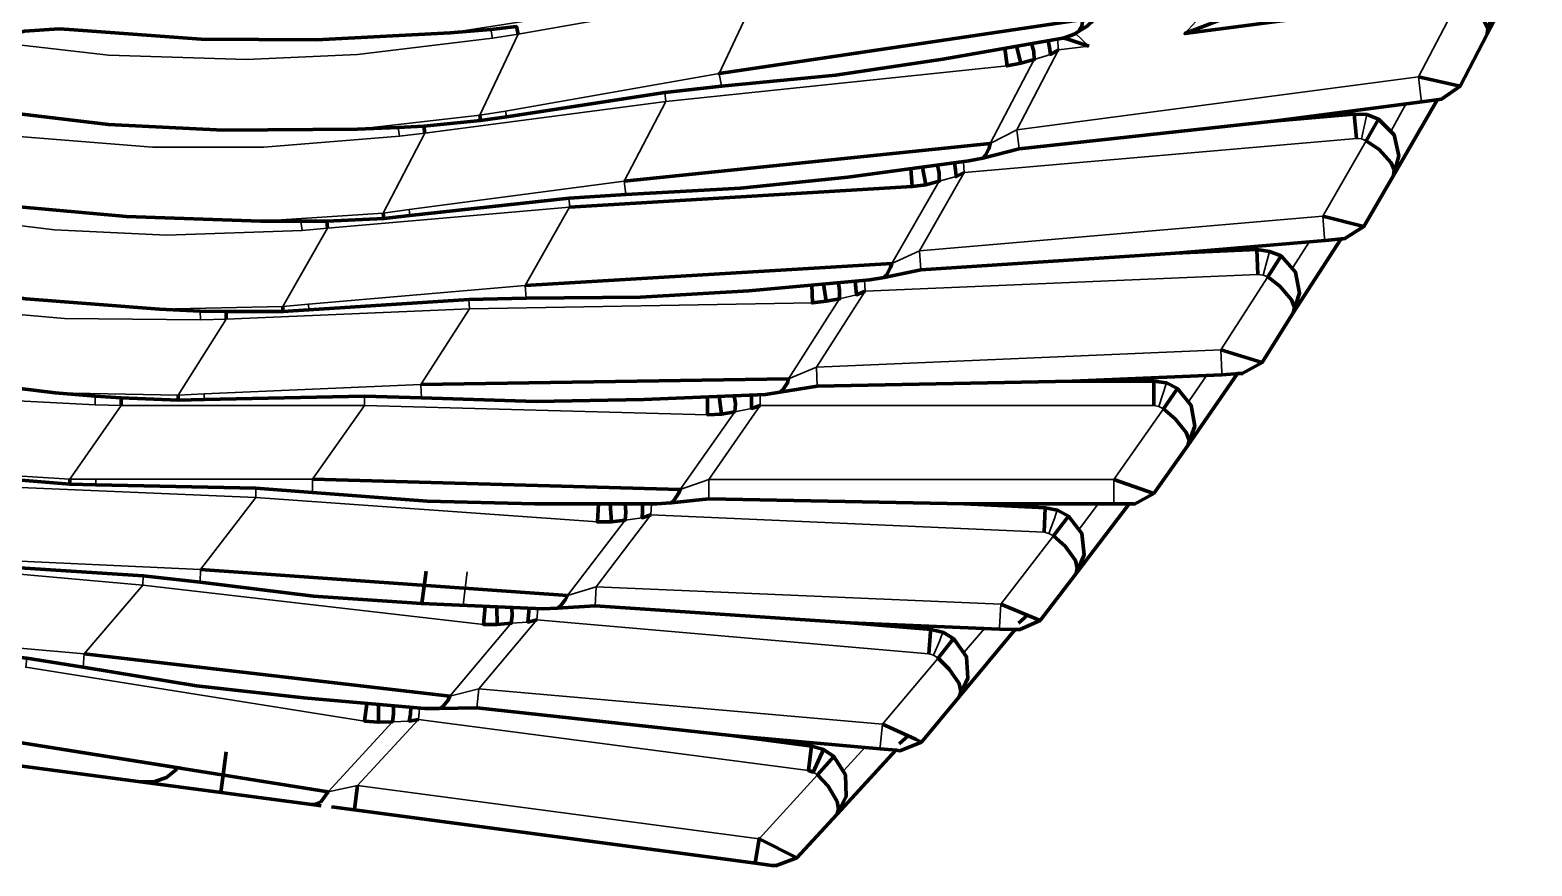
# Model space of a CAD drawing. Header units: millimetres. Extents: x 0 to 174, y 0 to 33.
# Drawn here: x 31.844 to 32.204, y 16.8214 to 17.0218 of the extents above; entities that cross this region are included whole.
import ezdxf

# ---------------------------------------------------------------- set-up
doc = ezdxf.new("R2010")
doc.units = ezdxf.units.MM
doc.layers.add('PDF_Geomertry', color=7, linetype='Continuous', true_color=0x405f80)

msp = doc.modelspace()

# ---------------------------------------------------------------- linework, layer by layer
at = {"layer": 'PDF_Geomertry', "lineweight": 70}
for points in [[(32.20306, 17.03944), (32.19333, 17.02084), (32.1868, 17.00833), (32.18236, 17.00528), (32.17764, 17.00458), (32.14208, 17), (32.16139, 17.00167), (32.16445, 17.00153), (32.16722, 17.00042), (32.16431, 16.99528), (32.16736, 16.9932), (32.17028, 16.99), (32.17097, 16.98833), (32.17083, 16.98695), (32.17209, 16.99167), (32.17097, 16.99667), (32.16722, 17.00042)], [(32.20403, 17.03972), (32.20347, 17.03958), (32.19931, 17.03889), (32.16403, 17.03264), (32.18333, 17.03514), (32.18625, 17.03514), (32.18917, 17.03417), (32.18639, 17.02889), (32.18959, 17.02695), (32.19264, 17.02389), (32.19347, 17.02222), (32.19333, 17.02084), (32.19444, 17.02569), (32.19305, 17.03056), (32.18917, 17.03417)], [(32.18333, 17.03514), (32.18403, 17.02931), (32.12083, 17.02097), (32.13417, 17.02611), (32.12875, 17.02972), (32.12625, 17.03195), (32.13055, 17.02945), (32.13514, 17.02819), (32.13472, 17.02778), (32.13417, 17.02611)], [(32.10264, 17.02778), (32.09736, 17.02278), (32.09542, 17.02153)], [(32.09167, 17.01986), (32.09375, 17.02056), (32.09458, 17.02097), (32.09542, 17.02153), (32.09611, 17.02278), (32.09639, 17.02431), (32.00917, 17.01139), (32.05486, 17.0182)], [(31.96097, 17.02084), (31.96056, 17.02264), (31.95444, 17.02195), (31.94472, 17.02111), (31.91264, 17.01945), (31.885, 17.01959), (31.85333, 17.02195), (31.85097, 17.02208), (31.84264, 17.02153), (31.83903, 17.0207), (31.83625, 17.02042)], [(31.95194, 17.00014), (31.95819, 17.00097), (31.99611, 17.00681), (32.00972, 17.00833), (32.03709, 17.01097), (32.06278, 17.01486), (32.09153, 17.01986), (32.09167, 17.01986), (32.09278, 17.01959), (32.09778, 17.01792)], [(32.08153, 17.01389), (32.0782, 17.0132), (32.07764, 17.0175)], [(32.08042, 17.01792), (32.08153, 17.01389), (32.08472, 17.01472), (32.08458, 17.01667), (32.08403, 17.01861)], [(32.09056, 17.01708), (32.08861, 17.01597), (32.08833, 17.01764), (32.08806, 17.01931)], [(32.1868, 17.00833), (32.17681, 17.01056)], [(31.93861, 16.99708), (31.93833, 16.99875), (31.93222, 16.99847), (31.9225, 16.99806), (31.89028, 16.99778), (31.86278, 16.99917), (31.83125, 17.00292), (31.82889, 17.00319), (31.82042, 17.00292), (31.81681, 17.00208), (31.81403, 17.00194)], [(32.10861, 16.90806), (32.11334, 16.9107), (32.12153, 16.92222), (32.13347, 16.93944), (32.13459, 16.93944), (32.13931, 16.94208), (32.14681, 16.95403), (32.1582, 16.97167), (32.15917, 16.97181), (32.16375, 16.97472), (32.17083, 16.98695), (32.18139, 17.00514)], [(31.93833, 16.99875), (31.95194, 17.00014), (31.95181, 17.00139)], [(32.14208, 17), (32.08111, 16.99334), (32.07236, 16.99111), (32.07306, 16.99181), (32.07389, 16.99347), (32.07417, 16.99458), (31.98639, 16.98556)], [(32.15292, 17.00139), (32.1525, 17.00083)], [(32.16195, 16.99583), (32.16139, 17.00167)], [(31.92875, 16.97667), (31.935, 16.97736), (31.9732, 16.98153), (31.98681, 16.98236), (32.01431, 16.98389), (32.04, 16.98653), (32.06903, 16.99042), (32.07236, 16.99111)], [(32.05875, 16.98472), (32.05542, 16.98431), (32.05514, 16.98861)], [(32.05792, 16.98889), (32.05875, 16.98472), (32.06194, 16.98556), (32.06194, 16.9875), (32.06153, 16.98944)], [(32.06792, 16.98764), (32.06597, 16.98667), (32.06583, 16.98833), (32.06556, 16.98986)], [(31.91528, 16.97431), (31.91514, 16.97597), (31.90889, 16.97597), (31.89931, 16.97597), (31.86708, 16.97708), (31.83958, 16.97958), (31.8082, 16.98472), (31.80597, 16.98514), (31.7975, 16.98528), (31.79389, 16.98459), (31.79111, 16.98459)], [(32.05542, 16.98431), (31.97333, 16.97931)], [(31.91514, 16.97597), (31.92875, 16.97667), (31.92861, 16.97792)], [(32.16375, 16.97472), (32.15389, 16.97722)], [(32.15917, 16.97181), (32.15445, 16.97139), (32.11861, 16.96833), (32.13805, 16.96917), (32.14111, 16.96875), (32.14389, 16.96764), (32.1407, 16.96264), (32.14361, 16.96042), (32.14639, 16.95709), (32.14708, 16.95528), (32.14681, 16.95403), (32.14834, 16.95875), (32.14736, 16.96375), (32.14389, 16.96764)], [(31.89097, 16.9525), (31.89097, 16.95431), (31.88472, 16.95445), (31.875, 16.95486), (31.84292, 16.95736), (31.81569, 16.96111), (31.78458, 16.96764), (31.78222, 16.96806), (31.77375, 16.96861), (31.77014, 16.9682), (31.76736, 16.96833)], [(32.11861, 16.96833), (32.0575, 16.96431), (32.04875, 16.9625), (32.04931, 16.96306), (32.05028, 16.96486), (32.05056, 16.96583), (31.96264, 16.96056)], [(32.12958, 16.96931), (32.12917, 16.96875)], [(32.13833, 16.96319), (32.13805, 16.96917)], [(31.90459, 16.95431), (31.91083, 16.95472), (31.94917, 16.95722), (31.96292, 16.9575), (31.99028, 16.95778), (32.01625, 16.95931), (32.04528, 16.96194), (32.04875, 16.9625)], [(32.03486, 16.95681), (32.03153, 16.95639), (32.03139, 16.9607)], [(32.03417, 16.96097), (32.03486, 16.95681), (32.03806, 16.95736), (32.03806, 16.95931), (32.03778, 16.96125)], [(32.04417, 16.95917), (32.04208, 16.95834), (32.04194, 16.96), (32.04181, 16.96153)], [(31.86583, 16.93181), (31.86583, 16.93361), (31.85959, 16.93403), (31.85, 16.93486), (31.81805, 16.93875), (31.79083, 16.94375), (31.76014, 16.95153), (31.75778, 16.95208), (31.74944, 16.95306), (31.7457, 16.95278), (31.74306, 16.95292)], [(31.89097, 16.95431), (31.90459, 16.95431), (31.90459, 16.95556)], [(32.13931, 16.94208), (32.12945, 16.94514)], [(32.09389, 16.93764), (32.03264, 16.93639), (32.02375, 16.935), (32.02444, 16.93556), (32.02556, 16.93722), (32.02583, 16.9382), (31.93764, 16.93681)], [(32.13459, 16.93944), (32.13389, 16.93944), (32.12972, 16.93917), (32.09389, 16.93764), (32.11334, 16.93764), (32.11639, 16.93722), (32.11903, 16.93584), (32.1157, 16.93097), (32.11847, 16.92861), (32.12111, 16.92528), (32.12181, 16.92347), (32.12153, 16.92222), (32.1232, 16.92681), (32.12236, 16.93181), (32.11903, 16.93584)], [(32.10486, 16.9382), (32.10444, 16.93764)], [(31.86583, 16.93361), (31.87945, 16.93306), (31.87945, 16.93431)], [(31.87945, 16.93306), (31.88569, 16.9332), (31.92417, 16.93403), (31.93778, 16.93361), (31.96528, 16.93278), (31.99111, 16.9332), (32.02028, 16.93444), (32.02375, 16.935)], [(32.00917, 16.93403), (32.00972, 16.92972), (32.01292, 16.93028), (32.01305, 16.93222), (32.01278, 16.93417)], [(32.01903, 16.93181), (32.01694, 16.93111), (32.01694, 16.93278), (32.01694, 16.93431)], [(32.11334, 16.93181), (32.11334, 16.93764)], [(32.00972, 16.92972), (32.00639, 16.92958), (32.00639, 16.93389)], [(31.83986, 16.91403), (31.85347, 16.91292), (31.85347, 16.91417)], [(31.85347, 16.91292), (31.85972, 16.91278), (31.89806, 16.91194), (31.91167, 16.91097), (31.93917, 16.90889), (31.965, 16.9082), (31.99417, 16.9082), (31.99764, 16.90847)], [(32.06792, 16.9082), (32.00667, 16.90945), (31.99764, 16.90847), (31.99834, 16.90903), (31.99944, 16.9107), (31.99986, 16.91167), (31.91167, 16.91417)], [(32.11334, 16.9107), (32.10375, 16.91403)], [(31.98333, 16.90389), (31.98, 16.90389), (31.98028, 16.9082)], [(31.98306, 16.9082), (31.98333, 16.90389), (31.98667, 16.90431), (31.98681, 16.90625), (31.98667, 16.9082)], [(31.99278, 16.90556), (31.9907, 16.90486), (31.99083, 16.90653), (31.99083, 16.9082)], [(32.06542, 16.87583), (32.06847, 16.87153), (32.06875, 16.86639), (32.06667, 16.86195), (32.06708, 16.86319), (32.06667, 16.86514), (32.06431, 16.86861), (32.06167, 16.87125), (32.06486, 16.87528), (32.06542, 16.87583), (32.06292, 16.87736), (32.06, 16.87806), (32.04055, 16.87972), (32.07639, 16.87819), (32.08028, 16.87806), (32.08125, 16.87806), (32.08611, 16.88028), (32.09472, 16.89153), (32.1075, 16.9082), (32.10861, 16.9082), (32.10792, 16.9082), (32.10375, 16.9082), (32.06792, 16.9082), (32.08736, 16.90722), (32.09028, 16.90667), (32.09292, 16.90528), (32.0893, 16.90056), (32.09209, 16.89806), (32.09458, 16.89459), (32.095, 16.89278), (32.09472, 16.89153), (32.09667, 16.89597), (32.09611, 16.90111), (32.09292, 16.90528)], [(32.07889, 16.9082), (32.07847, 16.90764)], [(32.08708, 16.90139), (32.08736, 16.90722)], [(31.65, 16.89292), (31.65417, 16.89083), (31.68486, 16.87736), (31.70958, 16.86875), (31.73861, 16.86083), (31.76972, 16.85486), (31.77597, 16.85403), (31.8275, 16.84722), (31.91153, 16.83611)], [(31.82653, 16.89389), (31.83278, 16.89347), (31.87111, 16.89097), (31.88472, 16.88944), (31.91195, 16.88611), (31.93778, 16.88431), (31.96695, 16.88306), (31.97042, 16.8832)], [(32.04055, 16.87972), (31.97944, 16.88375), (31.97042, 16.8832), (31.97111, 16.88375), (31.97236, 16.88528), (31.97278, 16.88625), (31.88486, 16.8925)], [(31.93889, 16.89208), (31.93792, 16.88431)], [(32.08611, 16.88028), (32.07667, 16.88417)], [(31.95597, 16.87931), (31.95264, 16.87931), (31.95306, 16.88361)], [(31.95583, 16.88347), (31.95597, 16.87931), (31.95931, 16.87958), (31.95958, 16.88139), (31.95945, 16.88333)], [(31.96542, 16.88042), (31.96333, 16.87986), (31.96347, 16.88153), (31.96361, 16.8832)], [(32.08097, 16.87958), (32.08306, 16.88153)], [(32.08014, 16.87806), (32.06667, 16.86195), (32.05764, 16.85111), (32.0525, 16.84903), (32.05167, 16.84917), (32.04778, 16.84944), (32.01208, 16.85264), (32.03139, 16.85014), (32.03417, 16.84931), (32.03667, 16.84764), (32.03278, 16.8432), (32.03528, 16.84056), (32.0375, 16.83681), (32.03778, 16.835), (32.03736, 16.83375), (32.03958, 16.83806), (32.03945, 16.8432), (32.03667, 16.84764)], [(32.05236, 16.87931), (32.05194, 16.87875)], [(32.05944, 16.87222), (32.05986, 16.87764), (32.06, 16.87806)], [(31.79889, 16.87611), (31.805, 16.87542), (31.84319, 16.87125), (31.85667, 16.86903), (31.88389, 16.86458), (31.90958, 16.86167), (31.93861, 16.85917), (31.94208, 16.85917)], [(32.01208, 16.85264), (31.95111, 16.85931), (31.94208, 16.85917), (31.94292, 16.85959), (31.94417, 16.86111), (31.94458, 16.86208), (31.85694, 16.87222)], [(31.9275, 16.85583), (31.92417, 16.85611), (31.92472, 16.86028)], [(31.9275, 16.86014), (31.9275, 16.85583), (31.93083, 16.85597), (31.93111, 16.85778), (31.93111, 16.85972)], [(31.93708, 16.85653), (31.93486, 16.85611), (31.93514, 16.85778), (31.93528, 16.85945)], [(32.05764, 16.85111), (32.05625, 16.8518), (32.04833, 16.85542)], [(31.91375, 16.83583), (31.91153, 16.83611), (31.91209, 16.83611), (31.91264, 16.83625), (31.91375, 16.83681), (31.91542, 16.83917), (31.82834, 16.85306), (31.88014, 16.84486)], [(32.0268, 16.85139), (32.02625, 16.85083)], [(32.05236, 16.85069), (32.05458, 16.85264)], [(31.88972, 16.83903), (31.89097, 16.84875)], [(32.05153, 16.84917), (32.03736, 16.83375), (32.02778, 16.82333), (32.02264, 16.82139)], [(32.03417, 16.84931), (32.03389, 16.84861), (32.03333, 16.84736), (32.03167, 16.84389), (32.03055, 16.84431), (32.03125, 16.84958), (32.03139, 16.85014)], [(31.87917, 16.84458), (31.87667, 16.84264), (31.87389, 16.84167), (31.87056, 16.84153)], [(31.92167, 16.83486), (31.92181, 16.83556), (31.9225, 16.84069)], [(32.02264, 16.82153), (32.02181, 16.82153), (32.01792, 16.82208), (31.92167, 16.83486), (31.91625, 16.83556)], [(32.01792, 16.82208), (32.01792, 16.8225), (32.01875, 16.82792), (32.02778, 16.82333)]]:
    msp.add_lwpolyline(points, dxfattribs=at)
at = {"layer": 'PDF_Geomertry', "lineweight": 35}
for points in [[(31.95444, 17.02195), (31.95486, 17.01986), (31.96097, 17.02084), (32.01833, 17.03097), (32.00917, 17.01139), (31.95792, 17.00236), (31.95819, 17.00097)], [(32.18403, 17.02931), (32.18528, 17.02931), (32.18639, 17.02889), (32.17681, 17.01056), (32.08056, 16.99792), (32.09056, 17.01708), (32.09778, 17.01792), (32.09458, 17.02097)], [(32.12875, 17.02972), (32.12083, 17.02097)], [(31.97389, 17.02569), (31.94472, 17.02111)], [(31.96097, 17.02084), (31.95181, 17.00139), (31.95792, 17.00236)], [(32.09375, 17.02056), (32.09278, 17.01959)], [(31.95486, 17.01986), (31.9225, 17.01597), (31.89583, 17.01472), (31.86278, 17.01583), (31.83847, 17.01861)], [(32.09056, 17.01708), (32.09028, 17.01959)], [(32.08111, 16.99334), (32.08056, 16.99792), (32.07417, 16.99458), (32.08472, 17.01472), (32.08861, 17.01597)], [(32.0782, 17.0132), (31.99639, 17.00472), (31.99611, 17.00681)], [(32.00972, 17.00833), (32.00917, 17.01139)], [(32.17764, 17.00458), (32.1775, 17.00514), (32.17681, 17.01056)], [(31.935, 16.97736), (31.93486, 16.97875), (31.98639, 16.98556), (31.99639, 17.00472), (31.93861, 16.99708), (31.9325, 16.99639), (31.93222, 16.99847)], [(32.17389, 17.00417), (32.17028, 16.99764)], [(31.9325, 16.99639), (31.9, 16.99375), (31.87334, 16.99375), (31.84028, 16.99639), (31.81625, 17.00014)], [(31.95181, 17.00139), (31.9225, 16.99806)], [(32.16319, 16.9957), (32.16445, 17.00153)], [(31.93861, 16.99708), (31.92861, 16.97792), (31.93486, 16.97875)], [(32.06792, 16.98764), (32.06778, 16.99014)], [(31.98681, 16.98236), (31.98639, 16.98556)], [(32.0575, 16.96431), (32.05722, 16.96889), (32.05056, 16.96583), (32.06194, 16.98556), (32.06597, 16.98667)], [(31.90917, 16.97375), (31.87667, 16.97264), (31.84986, 16.97389), (31.81708, 16.97792), (31.7932, 16.98264)], [(31.9732, 16.98153), (31.97333, 16.97931)], [(31.92861, 16.97792), (31.89931, 16.97597)], [(31.91083, 16.95472), (31.9107, 16.95611), (31.96264, 16.96056), (31.97333, 16.97931), (31.91528, 16.97431), (31.90917, 16.97375), (31.90889, 16.97597)], [(31.91528, 16.97431), (31.90459, 16.95556), (31.9107, 16.95611)], [(32.15445, 16.97139), (32.15431, 16.97181), (32.15389, 16.97722)], [(32.1507, 16.97111), (32.14667, 16.96486)], [(32.13958, 16.96306), (32.14111, 16.96875)], [(31.88486, 16.95236), (31.85222, 16.95264), (31.82569, 16.955), (31.79306, 16.96042), (31.76944, 16.96625)], [(31.96264, 16.96056), (31.96292, 16.9575)], [(32.04417, 16.95917), (32.04403, 16.96181)], [(31.94917, 16.95722), (31.94931, 16.955), (32.03153, 16.95639)], [(32.03264, 16.93639), (32.0325, 16.94097), (32.02583, 16.9382), (32.03806, 16.95736), (32.04208, 16.95834)], [(31.90459, 16.95556), (31.875, 16.95486)], [(31.89097, 16.9525), (31.87945, 16.93431), (31.88569, 16.93458)], [(31.88569, 16.9332), (31.88569, 16.93458), (31.93764, 16.93681), (31.94931, 16.955), (31.89097, 16.9525), (31.88486, 16.95236), (31.88472, 16.95445)], [(31.85959, 16.93195), (31.82708, 16.93361), (31.80056, 16.93708), (31.76833, 16.94403), (31.74486, 16.95083)], [(32.12972, 16.93917), (32.12972, 16.93972), (32.12945, 16.94514)], [(32.12611, 16.93903), (32.12181, 16.93292)], [(31.87945, 16.93431), (31.85, 16.93486)], [(31.93764, 16.93681), (31.93778, 16.93361)], [(32.01903, 16.93181), (32.01903, 16.93444)], [(32.11458, 16.93153), (32.11639, 16.93722)], [(31.86583, 16.93181), (31.85347, 16.91417), (31.85972, 16.91417)], [(31.85972, 16.91278), (31.85972, 16.91417), (31.91167, 16.91417), (31.92417, 16.93181), (31.86583, 16.93181), (31.85959, 16.93195), (31.85959, 16.93403)], [(31.92417, 16.93403), (31.92417, 16.93181), (32.00639, 16.92958)], [(32.00667, 16.90945), (32.00667, 16.91403), (31.99986, 16.91167), (32.01292, 16.93028), (32.01694, 16.93111)], [(31.85347, 16.91417), (31.82403, 16.91597)], [(31.83278, 16.89347), (31.83292, 16.89486), (31.88486, 16.8925), (31.89806, 16.90972), (31.83972, 16.91222), (31.83347, 16.91264), (31.83361, 16.91472)], [(31.91167, 16.91417), (31.91167, 16.91097)], [(32.10375, 16.9082), (32.10375, 16.90861), (32.10375, 16.91403)], [(31.89806, 16.91194), (31.89806, 16.90972), (31.98, 16.90389)], [(31.99278, 16.90556), (31.99292, 16.9082)], [(32.0882, 16.90111), (32.08958, 16.90472), (32.09, 16.90597), (32.09028, 16.90667)], [(32.1, 16.9082), (32.09556, 16.90222)], [(31.97944, 16.88375), (31.97972, 16.88833), (31.97278, 16.88625), (31.98667, 16.90431), (31.9907, 16.90486)], [(31.80681, 16.89667), (31.80667, 16.89445), (31.81278, 16.89389), (31.87097, 16.88875), (31.85694, 16.87222), (31.80514, 16.87681), (31.805, 16.87542)], [(31.95264, 16.87931), (31.87097, 16.88875), (31.87111, 16.89097)], [(31.88486, 16.8925), (31.88472, 16.88944)], [(31.94875, 16.89195), (31.94778, 16.88389)], [(32.07639, 16.87819), (32.07639, 16.87861), (32.07667, 16.88417)], [(31.96542, 16.88042), (31.96569, 16.88306)], [(31.95111, 16.85931), (31.95153, 16.86389), (31.94458, 16.86208), (31.95931, 16.87958), (31.96333, 16.87986)], [(32.06056, 16.87194), (32.06208, 16.87542), (32.0625, 16.87667), (32.06292, 16.87736)], [(32.07278, 16.87833), (32.06792, 16.87264)], [(31.92417, 16.85611), (31.84292, 16.86903), (31.84319, 16.87125)], [(31.85694, 16.87222), (31.85667, 16.86903)], [(31.93708, 16.85653), (31.93736, 16.85917)], [(31.9225, 16.84069), (31.91542, 16.83917), (31.93083, 16.85597), (31.93486, 16.85611)], [(32.03167, 16.84389), (32.03278, 16.8432), (32.01875, 16.82792), (31.9225, 16.84069), (31.93708, 16.85653), (32.03055, 16.84431)], [(32.04778, 16.84944), (32.04778, 16.85), (32.04833, 16.85542)], [(32.04417, 16.84986), (32.03903, 16.84431)]]:
    msp.add_lwpolyline(points, dxfattribs=at)
for points in [[(32.16195, 16.99583), (32.16319, 16.9957), (32.16431, 16.99528), (32.15389, 16.97722), (32.05722, 16.96889), (32.06792, 16.98764)], [(32.13833, 16.96319), (32.13958, 16.96306), (32.1407, 16.96264), (32.12945, 16.94514), (32.0325, 16.94097), (32.04417, 16.95917)], [(32.11334, 16.93181), (32.11458, 16.93153), (32.1157, 16.93097), (32.10375, 16.91403), (32.00667, 16.91403), (32.01903, 16.93181)], [(32.08708, 16.90139), (32.0882, 16.90111), (32.0893, 16.90056), (32.07667, 16.88417), (31.97972, 16.88833), (31.99278, 16.90556)], [(32.05944, 16.87222), (32.06056, 16.87194), (32.06167, 16.87125), (32.04833, 16.85542), (31.95153, 16.86389), (31.96542, 16.88042)]]:
    msp.add_lwpolyline(points, close=True, dxfattribs=at)

doc.saveas('drawing.dxf')
